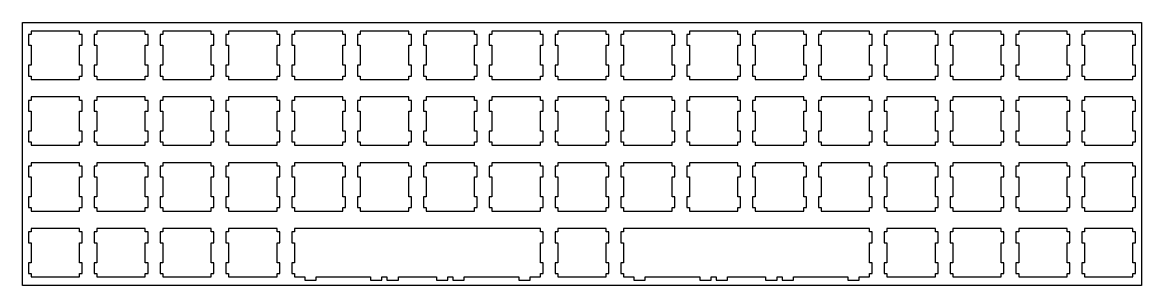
# Model space of a CAD drawing. Extents: x 0 to 324, y 0 to 76.
import ezdxf

# ---------------------------------------------------------------- set-up
doc = ezdxf.new("R2010")
doc.units = 0
doc.layers.get('0').update_dxf_attribs({"linetype": 'CONTINUOUS'})

msp = doc.modelspace()

# ---------------------------------------------------------------- linework, layer by layer
at = {"color": 0}
for p, q in [((0.09508, 76.4575), (323.945, 76.4575)), ((0.09508, 0.25769), (0.09508, 76.4575)), ((323.945, 76.4575), (323.945, 0.25769)), ((2.61965, 72.9326), (1.81901, 72.9326)), ((1.81901, 72.9326), (1.81901, 69.8334)), ((2.61965, 73.9331), (2.61965, 72.9326)), ((16.6192, 73.9331), (2.61965, 73.9331)), ((16.6192, 72.9326), (16.6192, 73.9331)), ((17.4198, 72.9326), (16.6192, 72.9326)), ((17.4198, 69.8334), (17.4198, 72.9326)), ((21.6697, 72.9326), (20.869, 72.9326)), ((20.869, 72.9326), (20.869, 69.8334)), ((21.6697, 73.9331), (21.6697, 72.9326)), ((35.669, 73.9331), (21.6697, 73.9331)), ((35.669, 72.9326), (35.669, 73.9331)), ((36.4698, 72.9326), (35.669, 72.9326)), ((36.4698, 69.8334), (36.4698, 72.9326)), ((40.7197, 72.9326), (39.9189, 72.9326)), ((39.9189, 72.9326), (39.9189, 69.8334)), ((40.7197, 73.9331), (40.7197, 72.9326)), ((54.719, 73.9331), (40.7197, 73.9331)), ((54.719, 72.9326), (54.719, 73.9331)), ((55.5198, 72.9326), (54.719, 72.9326)), ((55.5198, 69.8334), (55.5198, 72.9326)), ((59.7697, 72.9326), (58.9689, 72.9326)), ((58.9689, 72.9326), (58.9689, 69.8334)), ((59.7697, 73.9331), (59.7697, 72.9326)), ((73.769, 73.9331), (59.7697, 73.9331)), ((73.769, 72.9326), (73.769, 73.9331)), ((74.5698, 72.9326), (73.769, 72.9326)), ((74.5698, 69.8334), (74.5698, 72.9326)), ((78.8197, 72.9326), (78.0189, 72.9326)), ((78.0189, 72.9326), (78.0189, 69.8334)), ((78.8197, 73.9331), (78.8197, 72.9326)), ((92.819, 73.9331), (78.8197, 73.9331)), ((92.819, 72.9326), (92.819, 73.9331)), ((93.6184, 72.9326), (92.819, 72.9326)), ((93.6184, 69.8334), (93.6184, 72.9326)), ((97.8683, 72.9326), (97.0689, 72.9326)), ((97.0689, 72.9326), (97.0689, 69.8334)), ((97.8683, 73.9331), (97.8683, 72.9326)), ((111.869, 73.9331), (97.8683, 73.9331)), ((111.869, 72.9326), (111.869, 73.9331)), ((112.668, 72.9326), (111.869, 72.9326)), ((112.668, 69.8334), (112.668, 72.9326)), ((116.918, 72.9326), (116.119, 72.9326)), ((116.119, 72.9326), (116.119, 69.8334)), ((116.918, 73.9331), (116.918, 72.9326)), ((130.919, 73.9331), (116.918, 73.9331)), ((130.919, 72.9326), (130.919, 73.9331)), ((131.72, 72.9326), (130.919, 72.9326)), ((131.72, 69.8334), (131.72, 72.9326)), ((135.97, 72.9326), (135.169, 72.9326)), ((135.169, 72.9326), (135.169, 69.8334)), ((135.97, 73.9331), (135.97, 72.9326)), ((149.969, 73.9331), (135.97, 73.9331)), ((149.969, 72.9326), (149.969, 73.9331)), ((150.77, 72.9326), (149.969, 72.9326)), ((150.77, 69.8334), (150.77, 72.9326)), ((155.02, 72.9326), (154.219, 72.9326)), ((154.219, 72.9326), (154.219, 69.8334)), ((155.02, 73.9331), (155.02, 72.9326)), ((169.019, 73.9331), (155.02, 73.9331)), ((169.019, 72.9326), (169.019, 73.9331)), ((169.82, 72.9326), (169.019, 72.9326)), ((169.82, 69.8334), (169.82, 72.9326)), ((174.07, 72.9326), (173.269, 72.9326)), ((173.269, 72.9326), (173.269, 69.8334)), ((174.07, 73.9331), (174.07, 72.9326)), ((188.069, 73.9331), (174.07, 73.9331)), ((188.069, 72.9326), (188.069, 73.9331)), ((188.87, 72.9326), (188.069, 72.9326)), ((188.87, 69.8334), (188.87, 72.9326)), ((193.12, 72.9326), (192.319, 72.9326)), ((192.319, 72.9326), (192.319, 69.8334)), ((193.12, 73.9331), (193.12, 72.9326)), ((207.119, 73.9331), (193.12, 73.9331)), ((207.119, 72.9326), (207.119, 73.9331)), ((207.92, 72.9326), (207.119, 72.9326)), ((207.92, 69.8334), (207.92, 72.9326)), ((212.17, 72.9326), (211.369, 72.9326)), ((211.369, 72.9326), (211.369, 69.8334)), ((212.17, 73.9331), (212.17, 72.9326)), ((226.169, 73.9331), (212.17, 73.9331)), ((226.169, 72.9326), (226.169, 73.9331)), ((226.97, 72.9326), (226.169, 72.9326)), ((226.97, 69.8334), (226.97, 72.9326)), ((231.22, 72.9326), (230.419, 72.9326)), ((230.419, 72.9326), (230.419, 69.8334)), ((231.22, 73.9331), (231.22, 72.9326)), ((245.219, 73.9331), (231.22, 73.9331)), ((245.219, 72.9326), (245.219, 73.9331)), ((246.02, 72.9326), (245.219, 72.9326)), ((246.02, 69.8334), (246.02, 72.9326)), ((250.27, 72.9326), (249.469, 72.9326)), ((249.469, 72.9326), (249.469, 69.8334)), ((250.27, 73.9331), (250.27, 72.9326)), ((264.269, 73.9331), (250.27, 73.9331)), ((264.269, 72.9326), (264.269, 73.9331)), ((265.07, 72.9326), (264.269, 72.9326)), ((265.07, 69.8334), (265.07, 72.9326)), ((269.32, 72.9326), (268.519, 72.9326)), ((268.519, 72.9326), (268.519, 69.8334)), ((269.32, 73.9331), (269.32, 72.9326)), ((283.319, 73.9331), (269.32, 73.9331)), ((283.319, 72.9326), (283.319, 73.9331)), ((284.12, 72.9326), (283.319, 72.9326)), ((284.12, 69.8334), (284.12, 72.9326)), ((288.37, 72.9326), (287.569, 72.9326)), ((287.569, 72.9326), (287.569, 69.8334)), ((288.37, 73.9331), (288.37, 72.9326)), ((302.369, 73.9331), (288.37, 73.9331)), ((302.369, 72.9326), (302.369, 73.9331)), ((303.17, 72.9326), (302.369, 72.9326)), ((303.17, 69.8334), (303.17, 72.9326)), ((307.42, 72.9326), (306.619, 72.9326)), ((306.619, 72.9326), (306.619, 69.8334)), ((307.42, 73.9331), (307.42, 72.9326)), ((321.419, 73.9331), (307.42, 73.9331)), ((321.419, 72.9326), (321.419, 73.9331)), ((322.22, 72.9326), (321.419, 72.9326)), ((322.22, 69.8334), (322.22, 72.9326)), ((1.81901, 69.8334), (2.61965, 69.8334)), ((2.61965, 69.8334), (2.61965, 64.0334)), ((16.6192, 64.0334), (16.6192, 69.8334)), ((16.6192, 69.8334), (17.4198, 69.8334)), ((20.869, 69.8334), (21.6697, 69.8334)), ((21.6697, 69.8334), (21.6697, 64.0334)), ((35.669, 64.0334), (35.669, 69.8334)), ((35.669, 69.8334), (36.4698, 69.8334)), ((39.9189, 69.8334), (40.7197, 69.8334)), ((40.7197, 69.8334), (40.7197, 64.0334)), ((54.719, 64.0334), (54.719, 69.8334)), ((54.719, 69.8334), (55.5198, 69.8334)), ((58.9689, 69.8334), (59.7697, 69.8334)), ((59.7697, 69.8334), (59.7697, 64.0334)), ((73.769, 64.0334), (73.769, 69.8334)), ((73.769, 69.8334), (74.5698, 69.8334)), ((78.0189, 69.8334), (78.8197, 69.8334)), ((78.8197, 69.8334), (78.8197, 64.0334)), ((92.819, 64.0334), (92.819, 69.8334)), ((92.819, 69.8334), (93.6184, 69.8334)), ((97.0689, 69.8334), (97.8683, 69.8334)), ((97.8683, 69.8334), (97.8683, 64.0334)), ((111.869, 64.0334), (111.869, 69.8334)), ((111.869, 69.8334), (112.668, 69.8334)), ((116.119, 69.8334), (116.918, 69.8334)), ((116.918, 69.8334), (116.918, 64.0334)), ((130.919, 64.0334), (130.919, 69.8334)), ((130.919, 69.8334), (131.72, 69.8334)), ((135.169, 69.8334), (135.97, 69.8334)), ((135.97, 69.8334), (135.97, 64.0334)), ((149.969, 64.0334), (149.969, 69.8334)), ((149.969, 69.8334), (150.77, 69.8334)), ((154.219, 69.8334), (155.02, 69.8334)), ((155.02, 69.8334), (155.02, 64.0334)), ((169.019, 64.0334), (169.019, 69.8334)), ((169.019, 69.8334), (169.82, 69.8334)), ((173.269, 69.8334), (174.07, 69.8334)), ((174.07, 69.8334), (174.07, 64.0334)), ((188.069, 64.0334), (188.069, 69.8334)), ((188.069, 69.8334), (188.87, 69.8334)), ((192.319, 69.8334), (193.12, 69.8334)), ((193.12, 69.8334), (193.12, 64.0334)), ((207.119, 64.0334), (207.119, 69.8334)), ((207.119, 69.8334), (207.92, 69.8334)), ((211.369, 69.8334), (212.17, 69.8334)), ((212.17, 69.8334), (212.17, 64.0334)), ((226.169, 64.0334), (226.169, 69.8334)), ((226.169, 69.8334), (226.97, 69.8334)), ((230.419, 69.8334), (231.22, 69.8334)), ((231.22, 69.8334), (231.22, 64.0334)), ((245.219, 64.0334), (245.219, 69.8334)), ((245.219, 69.8334), (246.02, 69.8334)), ((249.469, 69.8334), (250.27, 69.8334)), ((250.27, 69.8334), (250.27, 64.0334)), ((264.269, 64.0334), (264.269, 69.8334)), ((264.269, 69.8334), (265.07, 69.8334)), ((268.519, 69.8334), (269.32, 69.8334)), ((269.32, 69.8334), (269.32, 64.0334)), ((283.319, 64.0334), (283.319, 69.8334)), ((283.319, 69.8334), (284.12, 69.8334)), ((287.569, 69.8334), (288.37, 69.8334)), ((288.37, 69.8334), (288.37, 64.0334)), ((302.369, 64.0334), (302.369, 69.8334)), ((302.369, 69.8334), (303.17, 69.8334)), ((306.619, 69.8334), (307.42, 69.8334)), ((307.42, 69.8334), (307.42, 64.0334)), ((321.419, 64.0334), (321.419, 69.8334)), ((321.419, 69.8334), (322.22, 69.8334)), ((2.61965, 64.0334), (1.81901, 64.0334)), ((1.81901, 64.0334), (1.81901, 60.9328)), ((17.4198, 64.0334), (16.6192, 64.0334)), ((17.4198, 60.9328), (17.4198, 64.0334)), ((21.6697, 64.0334), (20.869, 64.0334)), ((20.869, 64.0334), (20.869, 60.9328)), ((36.4698, 64.0334), (35.669, 64.0334)), ((36.4698, 60.9328), (36.4698, 64.0334)), ((40.7197, 64.0334), (39.9189, 64.0334)), ((39.9189, 64.0334), (39.9189, 60.9328)), ((55.5198, 64.0334), (54.719, 64.0334)), ((55.5198, 60.9328), (55.5198, 64.0334)), ((59.7697, 64.0334), (58.9689, 64.0334)), ((58.9689, 64.0334), (58.9689, 60.9328)), ((74.5698, 64.0334), (73.769, 64.0334)), ((74.5698, 60.9328), (74.5698, 64.0334)), ((78.8197, 64.0334), (78.0189, 64.0334)), ((78.0189, 64.0334), (78.0189, 60.9328)), ((93.6184, 64.0334), (92.819, 64.0334)), ((93.6184, 60.9328), (93.6184, 64.0334)), ((97.8683, 64.0334), (97.0689, 64.0334)), ((97.0689, 64.0334), (97.0689, 60.9328)), ((112.668, 64.0334), (111.869, 64.0334)), ((112.668, 60.9328), (112.668, 64.0334)), ((116.918, 64.0334), (116.119, 64.0334)), ((116.119, 64.0334), (116.119, 60.9328)), ((131.72, 64.0334), (130.919, 64.0334)), ((131.72, 60.9328), (131.72, 64.0334)), ((135.97, 64.0334), (135.169, 64.0334)), ((135.169, 64.0334), (135.169, 60.9328)), ((150.77, 64.0334), (149.969, 64.0334)), ((150.77, 60.9328), (150.77, 64.0334)), ((155.02, 64.0334), (154.219, 64.0334)), ((154.219, 64.0334), (154.219, 60.9328)), ((169.82, 64.0334), (169.019, 64.0334)), ((169.82, 60.9328), (169.82, 64.0334)), ((174.07, 64.0334), (173.269, 64.0334)), ((173.269, 64.0334), (173.269, 60.9328)), ((188.87, 64.0334), (188.069, 64.0334)), ((188.87, 60.9328), (188.87, 64.0334)), ((193.12, 64.0334), (192.319, 64.0334)), ((192.319, 64.0334), (192.319, 60.9328)), ((207.92, 64.0334), (207.119, 64.0334)), ((207.92, 60.9328), (207.92, 64.0334)), ((212.17, 64.0334), (211.369, 64.0334)), ((211.369, 64.0334), (211.369, 60.9328)), ((226.97, 64.0334), (226.169, 64.0334)), ((226.97, 60.9328), (226.97, 64.0334)), ((231.22, 64.0334), (230.419, 64.0334)), ((230.419, 64.0334), (230.419, 60.9328)), ((246.02, 64.0334), (245.219, 64.0334)), ((246.02, 60.9328), (246.02, 64.0334)), ((250.27, 64.0334), (249.469, 64.0334)), ((249.469, 64.0334), (249.469, 60.9328)), ((265.07, 64.0334), (264.269, 64.0334)), ((265.07, 60.9328), (265.07, 64.0334)), ((269.32, 64.0334), (268.519, 64.0334)), ((268.519, 64.0334), (268.519, 60.9328)), ((284.12, 64.0334), (283.319, 64.0334)), ((284.12, 60.9328), (284.12, 64.0334)), ((288.37, 64.0334), (287.569, 64.0334)), ((287.569, 64.0334), (287.569, 60.9328)), ((303.17, 64.0334), (302.369, 64.0334)), ((303.17, 60.9328), (303.17, 64.0334)), ((307.42, 64.0334), (306.619, 64.0334)), ((306.619, 64.0334), (306.619, 60.9328)), ((322.22, 64.0334), (321.419, 64.0334)), ((322.22, 60.9328), (322.22, 64.0334)), ((1.81901, 60.9328), (2.61965, 60.9328)), ((2.61965, 60.9328), (2.61965, 59.9338)), ((2.61965, 59.9338), (16.6192, 59.9338)), ((16.6192, 59.9338), (16.6192, 60.9328)), ((16.6192, 60.9328), (17.4198, 60.9328)), ((20.869, 60.9328), (21.6697, 60.9328)), ((21.6697, 60.9328), (21.6697, 59.9338)), ((21.6697, 59.9338), (35.669, 59.9338)), ((35.669, 59.9338), (35.669, 60.9328)), ((35.669, 60.9328), (36.4698, 60.9328)), ((39.9189, 60.9328), (40.7197, 60.9328)), ((40.7197, 60.9328), (40.7197, 59.9338)), ((40.7197, 59.9338), (54.719, 59.9338)), ((54.719, 59.9338), (54.719, 60.9328)), ((54.719, 60.9328), (55.5198, 60.9328)), ((58.9689, 60.9328), (59.7697, 60.9328)), ((59.7697, 60.9328), (59.7697, 59.9338)), ((59.7697, 59.9338), (73.769, 59.9338)), ((73.769, 59.9338), (73.769, 60.9328)), ((73.769, 60.9328), (74.5698, 60.9328)), ((78.0189, 60.9328), (78.8197, 60.9328)), ((78.8197, 60.9328), (78.8197, 59.9338)), ((78.8197, 59.9338), (92.819, 59.9338)), ((92.819, 59.9338), (92.819, 60.9328)), ((92.819, 60.9328), (93.6184, 60.9328)), ((97.0689, 60.9328), (97.8683, 60.9328)), ((97.8683, 60.9328), (97.8683, 59.9338)), ((97.8683, 59.9338), (111.869, 59.9338)), ((111.869, 59.9338), (111.869, 60.9328)), ((111.869, 60.9328), (112.668, 60.9328)), ((116.119, 60.9328), (116.918, 60.9328)), ((116.918, 60.9328), (116.918, 59.9338)), ((116.918, 59.9338), (130.919, 59.9338)), ((130.919, 59.9338), (130.919, 60.9328)), ((130.919, 60.9328), (131.72, 60.9328)), ((135.169, 60.9328), (135.97, 60.9328)), ((135.97, 60.9328), (135.97, 59.9338)), ((135.97, 59.9338), (149.969, 59.9338)), ((149.969, 59.9338), (149.969, 60.9328)), ((149.969, 60.9328), (150.77, 60.9328)), ((154.219, 60.9328), (155.02, 60.9328)), ((155.02, 60.9328), (155.02, 59.9338)), ((155.02, 59.9338), (169.019, 59.9338)), ((169.019, 59.9338), (169.019, 60.9328)), ((169.019, 60.9328), (169.82, 60.9328)), ((173.269, 60.9328), (174.07, 60.9328)), ((174.07, 60.9328), (174.07, 59.9338)), ((174.07, 59.9338), (188.069, 59.9338)), ((188.069, 59.9338), (188.069, 60.9328)), ((188.069, 60.9328), (188.87, 60.9328)), ((192.319, 60.9328), (193.12, 60.9328)), ((193.12, 60.9328), (193.12, 59.9338)), ((193.12, 59.9338), (207.119, 59.9338)), ((207.119, 59.9338), (207.119, 60.9328)), ((207.119, 60.9328), (207.92, 60.9328)), ((211.369, 60.9328), (212.17, 60.9328)), ((212.17, 60.9328), (212.17, 59.9338)), ((212.17, 59.9338), (226.169, 59.9338)), ((226.169, 59.9338), (226.169, 60.9328)), ((226.169, 60.9328), (226.97, 60.9328)), ((230.419, 60.9328), (231.22, 60.9328)), ((231.22, 60.9328), (231.22, 59.9338)), ((231.22, 59.9338), (245.219, 59.9338)), ((245.219, 59.9338), (245.219, 60.9328)), ((245.219, 60.9328), (246.02, 60.9328)), ((249.469, 60.9328), (250.27, 60.9328)), ((250.27, 60.9328), (250.27, 59.9338)), ((250.27, 59.9338), (264.269, 59.9338)), ((264.269, 59.9338), (264.269, 60.9328)), ((264.269, 60.9328), (265.07, 60.9328)), ((268.519, 60.9328), (269.32, 60.9328)), ((269.32, 60.9328), (269.32, 59.9338)), ((269.32, 59.9338), (283.319, 59.9338)), ((283.319, 59.9338), (283.319, 60.9328)), ((283.319, 60.9328), (284.12, 60.9328)), ((287.569, 60.9328), (288.37, 60.9328)), ((288.37, 60.9328), (288.37, 59.9338)), ((288.37, 59.9338), (302.369, 59.9338)), ((302.369, 59.9338), (302.369, 60.9328)), ((302.369, 60.9328), (303.17, 60.9328)), ((306.619, 60.9328), (307.42, 60.9328)), ((307.42, 60.9328), (307.42, 59.9338)), ((307.42, 59.9338), (321.419, 59.9338)), ((321.419, 59.9338), (321.419, 60.9328)), ((321.419, 60.9328), (322.22, 60.9328)), ((2.61965, 53.8826), (1.81901, 53.8826)), ((1.81901, 53.8826), (1.81901, 50.7834)), ((2.61965, 54.8831), (2.61965, 53.8826)), ((16.6192, 54.8831), (2.61965, 54.8831)), ((16.6192, 53.8826), (16.6192, 54.8831)), ((17.4198, 53.8826), (16.6192, 53.8826)), ((17.4198, 50.7834), (17.4198, 53.8826)), ((21.6697, 53.8826), (20.869, 53.8826)), ((20.869, 53.8826), (20.869, 50.7834)), ((21.6697, 54.8831), (21.6697, 53.8826)), ((35.669, 54.8831), (21.6697, 54.8831)), ((35.669, 53.8826), (35.669, 54.8831)), ((36.4698, 53.8826), (35.669, 53.8826)), ((36.4698, 50.7834), (36.4698, 53.8826)), ((40.7197, 53.8826), (39.9189, 53.8826)), ((39.9189, 53.8826), (39.9189, 50.7834)), ((40.7197, 54.8831), (40.7197, 53.8826)), ((54.719, 54.8831), (40.7197, 54.8831)), ((54.719, 53.8826), (54.719, 54.8831)), ((55.5198, 53.8826), (54.719, 53.8826)), ((55.5198, 50.7834), (55.5198, 53.8826)), ((59.7697, 53.8826), (58.9689, 53.8826)), ((58.9689, 53.8826), (58.9689, 50.7834)), ((59.7697, 54.8831), (59.7697, 53.8826)), ((73.769, 54.8831), (59.7697, 54.8831)), ((73.769, 53.8826), (73.769, 54.8831)), ((74.5698, 53.8826), (73.769, 53.8826)), ((74.5698, 50.7834), (74.5698, 53.8826)), ((78.8197, 53.8826), (78.0189, 53.8826)), ((78.0189, 53.8826), (78.0189, 50.7834)), ((78.8197, 54.8831), (78.8197, 53.8826)), ((92.819, 54.8831), (78.8197, 54.8831)), ((92.819, 53.8826), (92.819, 54.8831)), ((93.6184, 53.8826), (92.819, 53.8826)), ((93.6184, 50.7834), (93.6184, 53.8826)), ((97.8683, 53.8826), (97.0689, 53.8826)), ((97.0689, 53.8826), (97.0689, 50.7834)), ((97.8683, 54.8831), (97.8683, 53.8826)), ((111.869, 54.8831), (97.8683, 54.8831)), ((111.869, 53.8826), (111.869, 54.8831)), ((112.668, 53.8826), (111.869, 53.8826)), ((112.668, 50.7834), (112.668, 53.8826)), ((116.918, 53.8826), (116.119, 53.8826)), ((116.119, 53.8826), (116.119, 50.7834)), ((116.918, 54.8831), (116.918, 53.8826)), ((130.919, 54.8831), (116.918, 54.8831)), ((130.919, 53.8826), (130.919, 54.8831)), ((131.72, 53.8826), (130.919, 53.8826)), ((131.72, 50.7834), (131.72, 53.8826)), ((135.97, 53.8826), (135.169, 53.8826)), ((135.169, 53.8826), (135.169, 50.7834)), ((135.97, 54.8831), (135.97, 53.8826)), ((149.969, 54.8831), (135.97, 54.8831)), ((149.969, 53.8826), (149.969, 54.8831)), ((150.77, 53.8826), (149.969, 53.8826)), ((150.77, 50.7834), (150.77, 53.8826)), ((155.02, 53.8826), (154.219, 53.8826)), ((154.219, 53.8826), (154.219, 50.7834)), ((155.02, 54.8831), (155.02, 53.8826)), ((169.019, 54.8831), (155.02, 54.8831)), ((169.019, 53.8826), (169.019, 54.8831)), ((169.82, 53.8826), (169.019, 53.8826)), ((169.82, 50.7834), (169.82, 53.8826)), ((174.07, 53.8826), (173.269, 53.8826)), ((173.269, 53.8826), (173.269, 50.7834)), ((174.07, 54.8831), (174.07, 53.8826)), ((188.069, 54.8831), (174.07, 54.8831)), ((188.069, 53.8826), (188.069, 54.8831)), ((188.87, 53.8826), (188.069, 53.8826)), ((188.87, 50.7834), (188.87, 53.8826)), ((193.12, 53.8826), (192.319, 53.8826)), ((192.319, 53.8826), (192.319, 50.7834)), ((193.12, 54.8831), (193.12, 53.8826)), ((207.119, 54.8831), (193.12, 54.8831)), ((207.119, 53.8826), (207.119, 54.8831)), ((207.92, 53.8826), (207.119, 53.8826)), ((207.92, 50.7834), (207.92, 53.8826)), ((212.17, 53.8826), (211.369, 53.8826)), ((211.369, 53.8826), (211.369, 50.7834)), ((212.17, 54.8831), (212.17, 53.8826)), ((226.169, 54.8831), (212.17, 54.8831)), ((226.169, 53.8826), (226.169, 54.8831)), ((226.97, 53.8826), (226.169, 53.8826)), ((226.97, 50.7834), (226.97, 53.8826)), ((231.22, 53.8826), (230.419, 53.8826)), ((230.419, 53.8826), (230.419, 50.7834)), ((231.22, 54.8831), (231.22, 53.8826)), ((245.219, 54.8831), (231.22, 54.8831)), ((245.219, 53.8826), (245.219, 54.8831)), ((246.02, 53.8826), (245.219, 53.8826)), ((246.02, 50.7834), (246.02, 53.8826)), ((250.27, 53.8826), (249.469, 53.8826)), ((249.469, 53.8826), (249.469, 50.7834)), ((250.27, 54.8831), (250.27, 53.8826)), ((264.269, 54.8831), (250.27, 54.8831)), ((264.269, 53.8826), (264.269, 54.8831)), ((265.07, 53.8826), (264.269, 53.8826)), ((265.07, 50.7834), (265.07, 53.8826)), ((269.32, 53.8826), (268.519, 53.8826)), ((268.519, 53.8826), (268.519, 50.7834)), ((269.32, 54.8831), (269.32, 53.8826)), ((283.319, 54.8831), (269.32, 54.8831)), ((283.319, 53.8826), (283.319, 54.8831)), ((284.12, 53.8826), (283.319, 53.8826)), ((284.12, 50.7834), (284.12, 53.8826)), ((288.37, 53.8826), (287.569, 53.8826)), ((287.569, 53.8826), (287.569, 50.7834)), ((288.37, 54.8831), (288.37, 53.8826)), ((302.369, 54.8831), (288.37, 54.8831)), ((302.369, 53.8826), (302.369, 54.8831)), ((303.17, 53.8826), (302.369, 53.8826)), ((303.17, 50.7834), (303.17, 53.8826)), ((307.42, 53.8826), (306.619, 53.8826)), ((306.619, 53.8826), (306.619, 50.7834)), ((307.42, 54.8831), (307.42, 53.8826)), ((321.419, 54.8831), (307.42, 54.8831)), ((321.419, 53.8826), (321.419, 54.8831)), ((322.22, 53.8826), (321.419, 53.8826)), ((322.22, 50.7834), (322.22, 53.8826)), ((1.81901, 50.7834), (2.61965, 50.7834)), ((2.61965, 50.7834), (2.61965, 44.9834)), ((16.6192, 44.9834), (16.6192, 50.7834)), ((16.6192, 50.7834), (17.4198, 50.7834)), ((20.869, 50.7834), (21.6697, 50.7834)), ((21.6697, 50.7834), (21.6697, 44.9834)), ((35.669, 44.9834), (35.669, 50.7834)), ((35.669, 50.7834), (36.4698, 50.7834)), ((39.9189, 50.7834), (40.7197, 50.7834)), ((40.7197, 50.7834), (40.7197, 44.9834)), ((54.719, 44.9834), (54.719, 50.7834)), ((54.719, 50.7834), (55.5198, 50.7834)), ((58.9689, 50.7834), (59.7697, 50.7834)), ((59.7697, 50.7834), (59.7697, 44.9834)), ((73.769, 44.9834), (73.769, 50.7834)), ((73.769, 50.7834), (74.5698, 50.7834)), ((78.0189, 50.7834), (78.8197, 50.7834)), ((78.8197, 50.7834), (78.8197, 44.9834)), ((92.819, 44.9834), (92.819, 50.7834)), ((92.819, 50.7834), (93.6184, 50.7834)), ((97.0689, 50.7834), (97.8683, 50.7834)), ((97.8683, 50.7834), (97.8683, 44.9834)), ((111.869, 44.9834), (111.869, 50.7834)), ((111.869, 50.7834), (112.668, 50.7834)), ((116.119, 50.7834), (116.918, 50.7834)), ((116.918, 50.7834), (116.918, 44.9834)), ((130.919, 44.9834), (130.919, 50.7834)), ((130.919, 50.7834), (131.72, 50.7834)), ((135.169, 50.7834), (135.97, 50.7834)), ((135.97, 50.7834), (135.97, 44.9834)), ((149.969, 44.9834), (149.969, 50.7834)), ((149.969, 50.7834), (150.77, 50.7834)), ((154.219, 50.7834), (155.02, 50.7834)), ((155.02, 50.7834), (155.02, 44.9834)), ((169.019, 44.9834), (169.019, 50.7834)), ((169.019, 50.7834), (169.82, 50.7834)), ((173.269, 50.7834), (174.07, 50.7834)), ((174.07, 50.7834), (174.07, 44.9834)), ((188.069, 44.9834), (188.069, 50.7834)), ((188.069, 50.7834), (188.87, 50.7834)), ((192.319, 50.7834), (193.12, 50.7834)), ((193.12, 50.7834), (193.12, 44.9834)), ((207.119, 44.9834), (207.119, 50.7834)), ((207.119, 50.7834), (207.92, 50.7834)), ((211.369, 50.7834), (212.17, 50.7834)), ((212.17, 50.7834), (212.17, 44.9834)), ((226.169, 44.9834), (226.169, 50.7834)), ((226.169, 50.7834), (226.97, 50.7834)), ((230.419, 50.7834), (231.22, 50.7834)), ((231.22, 50.7834), (231.22, 44.9834)), ((245.219, 44.9834), (245.219, 50.7834)), ((245.219, 50.7834), (246.02, 50.7834)), ((249.469, 50.7834), (250.27, 50.7834)), ((250.27, 50.7834), (250.27, 44.9834)), ((264.269, 44.9834), (264.269, 50.7834)), ((264.269, 50.7834), (265.07, 50.7834)), ((268.519, 50.7834), (269.32, 50.7834)), ((269.32, 50.7834), (269.32, 44.9834)), ((283.319, 44.9834), (283.319, 50.7834)), ((283.319, 50.7834), (284.12, 50.7834)), ((287.569, 50.7834), (288.37, 50.7834)), ((288.37, 50.7834), (288.37, 44.9834)), ((302.369, 44.9834), (302.369, 50.7834)), ((302.369, 50.7834), (303.17, 50.7834)), ((306.619, 50.7834), (307.42, 50.7834)), ((307.42, 50.7834), (307.42, 44.9834)), ((321.419, 44.9834), (321.419, 50.7834)), ((321.419, 50.7834), (322.22, 50.7834)), ((2.61965, 44.9834), (1.81901, 44.9834)), ((1.81901, 44.9834), (1.81901, 41.8828)), ((17.4198, 44.9834), (16.6192, 44.9834)), ((17.4198, 41.8828), (17.4198, 44.9834)), ((21.6697, 44.9834), (20.869, 44.9834)), ((20.869, 44.9834), (20.869, 41.8828)), ((36.4698, 44.9834), (35.669, 44.9834)), ((36.4698, 41.8828), (36.4698, 44.9834)), ((40.7197, 44.9834), (39.9189, 44.9834)), ((39.9189, 44.9834), (39.9189, 41.8828)), ((55.5198, 44.9834), (54.719, 44.9834)), ((55.5198, 41.8828), (55.5198, 44.9834)), ((59.7697, 44.9834), (58.9689, 44.9834)), ((58.9689, 44.9834), (58.9689, 41.8828)), ((74.5698, 44.9834), (73.769, 44.9834)), ((74.5698, 41.8828), (74.5698, 44.9834)), ((78.8197, 44.9834), (78.0189, 44.9834)), ((78.0189, 44.9834), (78.0189, 41.8828)), ((93.6184, 44.9834), (92.819, 44.9834)), ((93.6184, 41.8828), (93.6184, 44.9834)), ((97.8683, 44.9834), (97.0689, 44.9834)), ((97.0689, 44.9834), (97.0689, 41.8828)), ((112.668, 44.9834), (111.869, 44.9834)), ((112.668, 41.8828), (112.668, 44.9834)), ((116.918, 44.9834), (116.119, 44.9834)), ((116.119, 44.9834), (116.119, 41.8828)), ((131.72, 44.9834), (130.919, 44.9834)), ((131.72, 41.8828), (131.72, 44.9834)), ((135.97, 44.9834), (135.169, 44.9834)), ((135.169, 44.9834), (135.169, 41.8828)), ((150.77, 44.9834), (149.969, 44.9834)), ((150.77, 41.8828), (150.77, 44.9834)), ((155.02, 44.9834), (154.219, 44.9834)), ((154.219, 44.9834), (154.219, 41.8828)), ((169.82, 44.9834), (169.019, 44.9834)), ((169.82, 41.8828), (169.82, 44.9834)), ((174.07, 44.9834), (173.269, 44.9834)), ((173.269, 44.9834), (173.269, 41.8828)), ((188.87, 44.9834), (188.069, 44.9834)), ((188.87, 41.8828), (188.87, 44.9834)), ((193.12, 44.9834), (192.319, 44.9834)), ((192.319, 44.9834), (192.319, 41.8828)), ((207.92, 44.9834), (207.119, 44.9834)), ((207.92, 41.8828), (207.92, 44.9834)), ((212.17, 44.9834), (211.369, 44.9834)), ((211.369, 44.9834), (211.369, 41.8828)), ((226.97, 44.9834), (226.169, 44.9834)), ((226.97, 41.8828), (226.97, 44.9834)), ((231.22, 44.9834), (230.419, 44.9834)), ((230.419, 44.9834), (230.419, 41.8828)), ((246.02, 44.9834), (245.219, 44.9834)), ((246.02, 41.8828), (246.02, 44.9834)), ((250.27, 44.9834), (249.469, 44.9834)), ((249.469, 44.9834), (249.469, 41.8828)), ((265.07, 44.9834), (264.269, 44.9834)), ((265.07, 41.8828), (265.07, 44.9834)), ((269.32, 44.9834), (268.519, 44.9834)), ((268.519, 44.9834), (268.519, 41.8828)), ((284.12, 44.9834), (283.319, 44.9834)), ((284.12, 41.8828), (284.12, 44.9834)), ((288.37, 44.9834), (287.569, 44.9834)), ((287.569, 44.9834), (287.569, 41.8828)), ((303.17, 44.9834), (302.369, 44.9834)), ((303.17, 41.8828), (303.17, 44.9834)), ((307.42, 44.9834), (306.619, 44.9834)), ((306.619, 44.9834), (306.619, 41.8828)), ((322.22, 44.9834), (321.419, 44.9834)), ((322.22, 41.8828), (322.22, 44.9834)), ((1.81901, 41.8828), (2.61965, 41.8828)), ((2.61965, 41.8828), (2.61965, 40.8838)), ((2.61965, 40.8838), (16.6192, 40.8838)), ((16.6192, 40.8838), (16.6192, 41.8828)), ((16.6192, 41.8828), (17.4198, 41.8828)), ((20.869, 41.8828), (21.6697, 41.8828)), ((21.6697, 41.8828), (21.6697, 40.8838)), ((21.6697, 40.8838), (35.669, 40.8838)), ((35.669, 40.8838), (35.669, 41.8828)), ((35.669, 41.8828), (36.4698, 41.8828)), ((39.9189, 41.8828), (40.7197, 41.8828)), ((40.7197, 41.8828), (40.7197, 40.8838)), ((40.7197, 40.8838), (54.719, 40.8838)), ((54.719, 40.8838), (54.719, 41.8828)), ((54.719, 41.8828), (55.5198, 41.8828)), ((58.9689, 41.8828), (59.7697, 41.8828)), ((59.7697, 41.8828), (59.7697, 40.8838)), ((59.7697, 40.8838), (73.769, 40.8838)), ((73.769, 40.8838), (73.769, 41.8828)), ((73.769, 41.8828), (74.5698, 41.8828)), ((78.0189, 41.8828), (78.8197, 41.8828)), ((78.8197, 41.8828), (78.8197, 40.8838)), ((78.8197, 40.8838), (92.819, 40.8838)), ((92.819, 40.8838), (92.819, 41.8828)), ((92.819, 41.8828), (93.6184, 41.8828)), ((97.0689, 41.8828), (97.8683, 41.8828)), ((97.8683, 41.8828), (97.8683, 40.8838)), ((97.8683, 40.8838), (111.869, 40.8838)), ((111.869, 40.8838), (111.869, 41.8828)), ((111.869, 41.8828), (112.668, 41.8828)), ((116.119, 41.8828), (116.918, 41.8828)), ((116.918, 41.8828), (116.918, 40.8838)), ((116.918, 40.8838), (130.919, 40.8838)), ((130.919, 40.8838), (130.919, 41.8828)), ((130.919, 41.8828), (131.72, 41.8828)), ((135.169, 41.8828), (135.97, 41.8828)), ((135.97, 41.8828), (135.97, 40.8838)), ((135.97, 40.8838), (149.969, 40.8838)), ((149.969, 40.8838), (149.969, 41.8828)), ((149.969, 41.8828), (150.77, 41.8828)), ((154.219, 41.8828), (155.02, 41.8828)), ((155.02, 41.8828), (155.02, 40.8838)), ((155.02, 40.8838), (169.019, 40.8838)), ((169.019, 40.8838), (169.019, 41.8828)), ((169.019, 41.8828), (169.82, 41.8828)), ((173.269, 41.8828), (174.07, 41.8828)), ((174.07, 41.8828), (174.07, 40.8838)), ((174.07, 40.8838), (188.069, 40.8838)), ((188.069, 40.8838), (188.069, 41.8828)), ((188.069, 41.8828), (188.87, 41.8828)), ((192.319, 41.8828), (193.12, 41.8828)), ((193.12, 41.8828), (193.12, 40.8838)), ((193.12, 40.8838), (207.119, 40.8838)), ((207.119, 40.8838), (207.119, 41.8828)), ((207.119, 41.8828), (207.92, 41.8828)), ((211.369, 41.8828), (212.17, 41.8828)), ((212.17, 41.8828), (212.17, 40.8838)), ((212.17, 40.8838), (226.169, 40.8838)), ((226.169, 40.8838), (226.169, 41.8828)), ((226.169, 41.8828), (226.97, 41.8828)), ((230.419, 41.8828), (231.22, 41.8828)), ((231.22, 41.8828), (231.22, 40.8838)), ((231.22, 40.8838), (245.219, 40.8838)), ((245.219, 40.8838), (245.219, 41.8828)), ((245.219, 41.8828), (246.02, 41.8828)), ((249.469, 41.8828), (250.27, 41.8828)), ((250.27, 41.8828), (250.27, 40.8838)), ((250.27, 40.8838), (264.269, 40.8838)), ((264.269, 40.8838), (264.269, 41.8828)), ((264.269, 41.8828), (265.07, 41.8828)), ((268.519, 41.8828), (269.32, 41.8828)), ((269.32, 41.8828), (269.32, 40.8838)), ((269.32, 40.8838), (283.319, 40.8838)), ((283.319, 40.8838), (283.319, 41.8828)), ((283.319, 41.8828), (284.12, 41.8828)), ((287.569, 41.8828), (288.37, 41.8828)), ((288.37, 41.8828), (288.37, 40.8838)), ((288.37, 40.8838), (302.369, 40.8838)), ((302.369, 40.8838), (302.369, 41.8828)), ((302.369, 41.8828), (303.17, 41.8828)), ((306.619, 41.8828), (307.42, 41.8828)), ((307.42, 41.8828), (307.42, 40.8838)), ((307.42, 40.8838), (321.419, 40.8838)), ((321.419, 40.8838), (321.419, 41.8828)), ((321.419, 41.8828), (322.22, 41.8828)), ((2.61965, 35.833), (2.61965, 34.8327)), ((16.6192, 35.833), (2.61965, 35.833)), ((16.6192, 34.8327), (16.6192, 35.833)), ((21.6697, 35.833), (21.6697, 34.8327)), ((35.669, 35.833), (21.6697, 35.833)), ((35.669, 34.8327), (35.669, 35.833)), ((40.7197, 35.833), (40.7197, 34.8327)), ((54.719, 35.833), (40.7197, 35.833)), ((54.719, 34.8327), (54.719, 35.833)), ((59.7697, 35.833), (59.7697, 34.8327)), ((73.769, 35.833), (59.7697, 35.833)), ((73.769, 34.8327), (73.769, 35.833)), ((78.8197, 35.833), (78.8197, 34.8327)), ((92.819, 35.833), (78.8197, 35.833)), ((92.819, 34.8327), (92.819, 35.833)), ((97.8683, 35.833), (97.8683, 34.8327)), ((111.869, 35.833), (97.8683, 35.833)), ((111.869, 34.8327), (111.869, 35.833)), ((116.918, 35.833), (116.918, 34.8327)), ((130.919, 35.833), (116.918, 35.833)), ((130.919, 34.8327), (130.919, 35.833)), ((135.97, 35.833), (135.97, 34.8327)), ((149.969, 35.833), (135.97, 35.833)), ((149.969, 34.8327), (149.969, 35.833)), ((155.02, 35.833), (155.02, 34.8327)), ((169.019, 35.833), (155.02, 35.833)), ((169.019, 34.8327), (169.019, 35.833)), ((174.07, 35.833), (174.07, 34.8327)), ((188.069, 35.833), (174.07, 35.833)), ((188.069, 34.8327), (188.069, 35.833)), ((193.12, 35.833), (193.12, 34.8327)), ((207.119, 35.833), (193.12, 35.833)), ((207.119, 34.8327), (207.119, 35.833)), ((212.17, 35.833), (212.17, 34.8327)), ((226.169, 35.833), (212.17, 35.833)), ((226.169, 34.8327), (226.169, 35.833)), ((231.22, 35.833), (231.22, 34.8327)), ((245.219, 35.833), (231.22, 35.833)), ((245.219, 34.8327), (245.219, 35.833)), ((250.27, 35.833), (250.27, 34.8327)), ((264.269, 35.833), (250.27, 35.833)), ((264.269, 34.8327), (264.269, 35.833)), ((269.32, 35.833), (269.32, 34.8327)), ((283.319, 35.833), (269.32, 35.833)), ((283.319, 34.8327), (283.319, 35.833)), ((288.37, 35.833), (288.37, 34.8327)), ((302.369, 35.833), (288.37, 35.833)), ((302.369, 34.8327), (302.369, 35.833)), ((307.42, 35.833), (307.42, 34.8327)), ((321.419, 35.833), (307.42, 35.833)), ((321.419, 34.8327), (321.419, 35.833)), ((2.61965, 34.8327), (1.81901, 34.8327)), ((1.81901, 34.8327), (1.81901, 31.7335)), ((17.4198, 34.8327), (16.6192, 34.8327)), ((17.4198, 31.7335), (17.4198, 34.8327)), ((21.6697, 34.8327), (20.869, 34.8327)), ((20.869, 34.8327), (20.869, 31.7335)), ((36.4698, 34.8327), (35.669, 34.8327)), ((36.4698, 31.7335), (36.4698, 34.8327)), ((40.7197, 34.8327), (39.9189, 34.8327)), ((39.9189, 34.8327), (39.9189, 31.7335)), ((55.5198, 34.8327), (54.719, 34.8327)), ((55.5198, 31.7335), (55.5198, 34.8327)), ((59.7697, 34.8327), (58.9689, 34.8327)), ((58.9689, 34.8327), (58.9689, 31.7335)), ((74.5698, 34.8327), (73.769, 34.8327)), ((74.5698, 31.7335), (74.5698, 34.8327)), ((78.8197, 34.8327), (78.0189, 34.8327)), ((78.0189, 34.8327), (78.0189, 31.7335)), ((93.6184, 34.8327), (92.819, 34.8327)), ((93.6184, 31.7335), (93.6184, 34.8327)), ((97.8683, 34.8327), (97.0689, 34.8327)), ((97.0689, 34.8327), (97.0689, 31.7335)), ((112.668, 34.8327), (111.869, 34.8327)), ((112.668, 31.7335), (112.668, 34.8327)), ((116.918, 34.8327), (116.119, 34.8327)), ((116.119, 34.8327), (116.119, 31.7335)), ((131.72, 34.8327), (130.919, 34.8327)), ((131.72, 31.7335), (131.72, 34.8327)), ((135.97, 34.8327), (135.169, 34.8327)), ((135.169, 34.8327), (135.169, 31.7335)), ((150.77, 34.8327), (149.969, 34.8327)), ((150.77, 31.7335), (150.77, 34.8327)), ((155.02, 34.8327), (154.219, 34.8327)), ((154.219, 34.8327), (154.219, 31.7335)), ((169.82, 34.8327), (169.019, 34.8327)), ((169.82, 31.7335), (169.82, 34.8327)), ((174.07, 34.8327), (173.269, 34.8327)), ((173.269, 34.8327), (173.269, 31.7335)), ((188.87, 34.8327), (188.069, 34.8327)), ((188.87, 31.7335), (188.87, 34.8327)), ((193.12, 34.8327), (192.319, 34.8327)), ((192.319, 34.8327), (192.319, 31.7335)), ((207.92, 34.8327), (207.119, 34.8327)), ((207.92, 31.7335), (207.92, 34.8327)), ((212.17, 34.8327), (211.369, 34.8327)), ((211.369, 34.8327), (211.369, 31.7335)), ((226.97, 34.8327), (226.169, 34.8327)), ((226.97, 31.7335), (226.97, 34.8327)), ((231.22, 34.8327), (230.419, 34.8327)), ((230.419, 34.8327), (230.419, 31.7335)), ((246.02, 34.8327), (245.219, 34.8327)), ((246.02, 31.7335), (246.02, 34.8327)), ((250.27, 34.8327), (249.469, 34.8327)), ((249.469, 34.8327), (249.469, 31.7335)), ((265.07, 34.8327), (264.269, 34.8327)), ((265.07, 31.7335), (265.07, 34.8327)), ((269.32, 34.8327), (268.519, 34.8327)), ((268.519, 34.8327), (268.519, 31.7335)), ((284.12, 34.8327), (283.319, 34.8327)), ((284.12, 31.7335), (284.12, 34.8327)), ((288.37, 34.8327), (287.569, 34.8327)), ((287.569, 34.8327), (287.569, 31.7335)), ((303.17, 34.8327), (302.369, 34.8327)), ((303.17, 31.7335), (303.17, 34.8327)), ((307.42, 34.8327), (306.619, 34.8327)), ((306.619, 34.8327), (306.619, 31.7335)), ((322.22, 34.8327), (321.419, 34.8327)), ((322.22, 31.7335), (322.22, 34.8327)), ((1.81901, 31.7335), (2.61965, 31.7335)), ((2.61965, 31.7335), (2.61965, 25.9333)), ((16.6192, 25.9333), (16.6192, 31.7335)), ((16.6192, 31.7335), (17.4198, 31.7335)), ((20.869, 31.7335), (21.6697, 31.7335)), ((21.6697, 31.7335), (21.6697, 25.9333)), ((35.669, 25.9333), (35.669, 31.7335)), ((35.669, 31.7335), (36.4698, 31.7335)), ((39.9189, 31.7335), (40.7197, 31.7335)), ((40.7197, 31.7335), (40.7197, 25.9333)), ((54.719, 25.9333), (54.719, 31.7335)), ((54.719, 31.7335), (55.5198, 31.7335)), ((58.9689, 31.7335), (59.7697, 31.7335)), ((59.7697, 31.7335), (59.7697, 25.9333)), ((73.769, 25.9333), (73.769, 31.7335)), ((73.769, 31.7335), (74.5698, 31.7335)), ((78.0189, 31.7335), (78.8197, 31.7335)), ((78.8197, 31.7335), (78.8197, 25.9333)), ((92.819, 25.9333), (92.819, 31.7335)), ((92.819, 31.7335), (93.6184, 31.7335)), ((97.0689, 31.7335), (97.8683, 31.7335)), ((97.8683, 31.7335), (97.8683, 25.9333)), ((111.869, 25.9333), (111.869, 31.7335)), ((111.869, 31.7335), (112.668, 31.7335)), ((116.119, 31.7335), (116.918, 31.7335)), ((116.918, 31.7335), (116.918, 25.9333)), ((130.919, 25.9333), (130.919, 31.7335)), ((130.919, 31.7335), (131.72, 31.7335)), ((135.169, 31.7335), (135.97, 31.7335)), ((135.97, 31.7335), (135.97, 25.9333)), ((149.969, 25.9333), (149.969, 31.7335)), ((149.969, 31.7335), (150.77, 31.7335)), ((154.219, 31.7335), (155.02, 31.7335)), ((155.02, 31.7335), (155.02, 25.9333)), ((169.019, 25.9333), (169.019, 31.7335)), ((169.019, 31.7335), (169.82, 31.7335)), ((173.269, 31.7335), (174.07, 31.7335)), ((174.07, 31.7335), (174.07, 25.9333)), ((188.069, 25.9333), (188.069, 31.7335)), ((188.069, 31.7335), (188.87, 31.7335)), ((192.319, 31.7335), (193.12, 31.7335)), ((193.12, 31.7335), (193.12, 25.9333)), ((207.119, 25.9333), (207.119, 31.7335)), ((207.119, 31.7335), (207.92, 31.7335)), ((211.369, 31.7335), (212.17, 31.7335)), ((212.17, 31.7335), (212.17, 25.9333)), ((226.169, 25.9333), (226.169, 31.7335)), ((226.169, 31.7335), (226.97, 31.7335)), ((230.419, 31.7335), (231.22, 31.7335)), ((231.22, 31.7335), (231.22, 25.9333)), ((245.219, 25.9333), (245.219, 31.7335)), ((245.219, 31.7335), (246.02, 31.7335)), ((249.469, 31.7335), (250.27, 31.7335)), ((250.27, 31.7335), (250.27, 25.9333)), ((264.269, 25.9333), (264.269, 31.7335)), ((264.269, 31.7335), (265.07, 31.7335)), ((268.519, 31.7335), (269.32, 31.7335)), ((269.32, 31.7335), (269.32, 25.9333)), ((283.319, 25.9333), (283.319, 31.7335)), ((283.319, 31.7335), (284.12, 31.7335)), ((287.569, 31.7335), (288.37, 31.7335)), ((288.37, 31.7335), (288.37, 25.9333)), ((302.369, 25.9333), (302.369, 31.7335)), ((302.369, 31.7335), (303.17, 31.7335)), ((306.619, 31.7335), (307.42, 31.7335)), ((307.42, 31.7335), (307.42, 25.9333)), ((321.419, 25.9333), (321.419, 31.7335)), ((321.419, 31.7335), (322.22, 31.7335)), ((2.61965, 25.9333), (1.81901, 25.9333)), ((1.81901, 25.9333), (1.81901, 22.8327)), ((17.4198, 25.9333), (16.6192, 25.9333)), ((17.4198, 22.8327), (17.4198, 25.9333)), ((21.6697, 25.9333), (20.869, 25.9333)), ((20.869, 25.9333), (20.869, 22.8327)), ((36.4698, 25.9333), (35.669, 25.9333)), ((36.4698, 22.8327), (36.4698, 25.9333)), ((40.7197, 25.9333), (39.9189, 25.9333)), ((39.9189, 25.9333), (39.9189, 22.8327)), ((55.5198, 25.9333), (54.719, 25.9333)), ((55.5198, 22.8327), (55.5198, 25.9333)), ((59.7697, 25.9333), (58.9689, 25.9333)), ((58.9689, 25.9333), (58.9689, 22.8327)), ((74.5698, 25.9333), (73.769, 25.9333)), ((74.5698, 22.8327), (74.5698, 25.9333)), ((78.8197, 25.9333), (78.0189, 25.9333)), ((78.0189, 25.9333), (78.0189, 22.8327)), ((93.6184, 25.9333), (92.819, 25.9333)), ((93.6184, 22.8327), (93.6184, 25.9333)), ((97.8683, 25.9333), (97.0689, 25.9333)), ((97.0689, 25.9333), (97.0689, 22.8327)), ((112.668, 25.9333), (111.869, 25.9333)), ((112.668, 22.8327), (112.668, 25.9333)), ((116.918, 25.9333), (116.119, 25.9333)), ((116.119, 25.9333), (116.119, 22.8327)), ((131.72, 25.9333), (130.919, 25.9333)), ((131.72, 22.8327), (131.72, 25.9333)), ((135.97, 25.9333), (135.169, 25.9333)), ((135.169, 25.9333), (135.169, 22.8327)), ((150.77, 25.9333), (149.969, 25.9333)), ((150.77, 22.8327), (150.77, 25.9333)), ((155.02, 25.9333), (154.219, 25.9333)), ((154.219, 25.9333), (154.219, 22.8327)), ((169.82, 25.9333), (169.019, 25.9333)), ((169.82, 22.8327), (169.82, 25.9333)), ((174.07, 25.9333), (173.269, 25.9333)), ((173.269, 25.9333), (173.269, 22.8327)), ((188.87, 25.9333), (188.069, 25.9333)), ((188.87, 22.8327), (188.87, 25.9333)), ((193.12, 25.9333), (192.319, 25.9333)), ((192.319, 25.9333), (192.319, 22.8327)), ((207.92, 25.9333), (207.119, 25.9333)), ((207.92, 22.8327), (207.92, 25.9333)), ((212.17, 25.9333), (211.369, 25.9333)), ((211.369, 25.9333), (211.369, 22.8327)), ((226.97, 25.9333), (226.169, 25.9333)), ((226.97, 22.8327), (226.97, 25.9333)), ((231.22, 25.9333), (230.419, 25.9333)), ((230.419, 25.9333), (230.419, 22.8327)), ((246.02, 25.9333), (245.219, 25.9333)), ((246.02, 22.8327), (246.02, 25.9333)), ((250.27, 25.9333), (249.469, 25.9333)), ((249.469, 25.9333), (249.469, 22.8327)), ((265.07, 25.9333), (264.269, 25.9333)), ((265.07, 22.8327), (265.07, 25.9333)), ((269.32, 25.9333), (268.519, 25.9333)), ((268.519, 25.9333), (268.519, 22.8327)), ((284.12, 25.9333), (283.319, 25.9333)), ((284.12, 22.8327), (284.12, 25.9333)), ((288.37, 25.9333), (287.569, 25.9333)), ((287.569, 25.9333), (287.569, 22.8327)), ((303.17, 25.9333), (302.369, 25.9333)), ((303.17, 22.8327), (303.17, 25.9333)), ((307.42, 25.9333), (306.619, 25.9333)), ((306.619, 25.9333), (306.619, 22.8327)), ((322.22, 25.9333), (321.419, 25.9333)), ((322.22, 22.8327), (322.22, 25.9333)), ((1.81901, 22.8327), (2.61965, 22.8327)), ((2.61965, 22.8327), (2.61965, 21.8336)), ((16.6192, 21.8336), (16.6192, 22.8327)), ((16.6192, 22.8327), (17.4198, 22.8327)), ((20.869, 22.8327), (21.6697, 22.8327)), ((21.6697, 22.8327), (21.6697, 21.8336)), ((35.669, 21.8336), (35.669, 22.8327)), ((35.669, 22.8327), (36.4698, 22.8327)), ((39.9189, 22.8327), (40.7197, 22.8327)), ((40.7197, 22.8327), (40.7197, 21.8336)), ((54.719, 21.8336), (54.719, 22.8327)), ((54.719, 22.8327), (55.5198, 22.8327)), ((58.9689, 22.8327), (59.7697, 22.8327)), ((59.7697, 22.8327), (59.7697, 21.8336)), ((73.769, 21.8336), (73.769, 22.8327)), ((73.769, 22.8327), (74.5698, 22.8327)), ((78.0189, 22.8327), (78.8197, 22.8327)), ((78.8197, 22.8327), (78.8197, 21.8336)), ((92.819, 21.8336), (92.819, 22.8327)), ((92.819, 22.8327), (93.6184, 22.8327)), ((97.0689, 22.8327), (97.8683, 22.8327)), ((97.8683, 22.8327), (97.8683, 21.8336)), ((111.869, 21.8336), (111.869, 22.8327)), ((111.869, 22.8327), (112.668, 22.8327)), ((116.119, 22.8327), (116.918, 22.8327)), ((116.918, 22.8327), (116.918, 21.8336)), ((130.919, 21.8336), (130.919, 22.8327)), ((130.919, 22.8327), (131.72, 22.8327)), ((135.169, 22.8327), (135.97, 22.8327)), ((135.97, 22.8327), (135.97, 21.8336)), ((149.969, 21.8336), (149.969, 22.8327)), ((149.969, 22.8327), (150.77, 22.8327)), ((154.219, 22.8327), (155.02, 22.8327)), ((155.02, 22.8327), (155.02, 21.8336)), ((169.019, 21.8336), (169.019, 22.8327)), ((169.019, 22.8327), (169.82, 22.8327)), ((173.269, 22.8327), (174.07, 22.8327)), ((174.07, 22.8327), (174.07, 21.8336)), ((188.069, 21.8336), (188.069, 22.8327)), ((188.069, 22.8327), (188.87, 22.8327)), ((192.319, 22.8327), (193.12, 22.8327)), ((193.12, 22.8327), (193.12, 21.8336)), ((207.119, 21.8336), (207.119, 22.8327)), ((207.119, 22.8327), (207.92, 22.8327)), ((211.369, 22.8327), (212.17, 22.8327)), ((212.17, 22.8327), (212.17, 21.8336)), ((226.169, 21.8336), (226.169, 22.8327)), ((226.169, 22.8327), (226.97, 22.8327)), ((230.419, 22.8327), (231.22, 22.8327)), ((231.22, 22.8327), (231.22, 21.8336)), ((245.219, 21.8336), (245.219, 22.8327)), ((245.219, 22.8327), (246.02, 22.8327)), ((249.469, 22.8327), (250.27, 22.8327)), ((250.27, 22.8327), (250.27, 21.8336)), ((264.269, 21.8336), (264.269, 22.8327)), ((264.269, 22.8327), (265.07, 22.8327)), ((268.519, 22.8327), (269.32, 22.8327)), ((269.32, 22.8327), (269.32, 21.8336)), ((283.319, 21.8336), (283.319, 22.8327)), ((283.319, 22.8327), (284.12, 22.8327)), ((287.569, 22.8327), (288.37, 22.8327)), ((288.37, 22.8327), (288.37, 21.8336)), ((302.369, 21.8336), (302.369, 22.8327)), ((302.369, 22.8327), (303.17, 22.8327)), ((306.619, 22.8327), (307.42, 22.8327)), ((307.42, 22.8327), (307.42, 21.8336)), ((321.419, 21.8336), (321.419, 22.8327)), ((321.419, 22.8327), (322.22, 22.8327)), ((2.61965, 21.8336), (16.6192, 21.8336)), ((21.6697, 21.8336), (35.669, 21.8336)), ((40.7197, 21.8336), (54.719, 21.8336)), ((59.7697, 21.8336), (73.769, 21.8336)), ((78.8197, 21.8336), (92.819, 21.8336)), ((97.8683, 21.8336), (111.869, 21.8336)), ((116.918, 21.8336), (130.919, 21.8336)), ((135.97, 21.8336), (149.969, 21.8336)), ((155.02, 21.8336), (169.019, 21.8336)), ((174.07, 21.8336), (188.069, 21.8336)), ((193.12, 21.8336), (207.119, 21.8336)), ((212.17, 21.8336), (226.169, 21.8336)), ((231.22, 21.8336), (245.219, 21.8336)), ((250.27, 21.8336), (264.269, 21.8336)), ((269.32, 21.8336), (283.319, 21.8336)), ((288.37, 21.8336), (302.369, 21.8336)), ((307.42, 21.8336), (321.419, 21.8336)), ((2.61965, 16.7831), (2.61965, 15.7827)), ((16.6192, 16.7831), (2.61965, 16.7831)), ((16.6192, 15.7827), (16.6192, 16.7831)), ((21.6697, 16.7831), (21.6697, 15.7827)), ((35.669, 16.7831), (21.6697, 16.7831)), ((35.669, 15.7827), (35.669, 16.7831)), ((40.7197, 16.7831), (40.7197, 15.7827)), ((54.719, 16.7831), (40.7197, 16.7831)), ((54.719, 15.7827), (54.719, 16.7831)), ((59.7697, 16.7831), (59.7697, 15.7827)), ((73.769, 16.7831), (59.7697, 16.7831)), ((73.769, 15.7827), (73.769, 16.7831)), ((78.8197, 16.7831), (78.8197, 15.7827)), ((149.969, 16.7831), (78.8197, 16.7831)), ((149.969, 15.7827), (149.969, 16.7831)), ((155.02, 16.7831), (155.02, 15.7827)), ((169.019, 16.7831), (155.02, 16.7831)), ((169.019, 15.7827), (169.019, 16.7831)), ((174.07, 16.7831), (174.07, 15.7827)), ((245.219, 16.7831), (174.07, 16.7831)), ((245.219, 15.7827), (245.219, 16.7831)), ((250.27, 16.7831), (250.27, 15.7827)), ((264.269, 16.7831), (250.27, 16.7831)), ((264.269, 15.7827), (264.269, 16.7831)), ((269.32, 16.7831), (269.32, 15.7827)), ((283.319, 16.7831), (269.32, 16.7831)), ((283.319, 15.7827), (283.319, 16.7831)), ((288.37, 16.7831), (288.37, 15.7827)), ((302.369, 16.7831), (288.37, 16.7831)), ((302.369, 15.7827), (302.369, 16.7831)), ((307.42, 16.7831), (307.42, 15.7827)), ((321.419, 16.7831), (307.42, 16.7831)), ((321.419, 15.7827), (321.419, 16.7831)), ((2.61965, 15.7827), (1.81901, 15.7827)), ((1.81901, 15.7827), (1.81901, 12.6848)), ((17.4198, 15.7827), (16.6192, 15.7827)), ((17.4198, 12.6848), (17.4198, 15.7827)), ((21.6697, 15.7827), (20.869, 15.7827)), ((20.869, 15.7827), (20.869, 12.6848)), ((36.4698, 15.7827), (35.669, 15.7827)), ((36.4698, 12.6848), (36.4698, 15.7827)), ((40.7197, 15.7827), (39.9189, 15.7827)), ((39.9189, 15.7827), (39.9189, 12.6848)), ((55.5198, 15.7827), (54.719, 15.7827)), ((55.5198, 12.6848), (55.5198, 15.7827)), ((59.7697, 15.7827), (58.9689, 15.7827)), ((58.9689, 15.7827), (58.9689, 12.6848)), ((74.5698, 15.7827), (73.769, 15.7827)), ((74.5698, 12.6848), (74.5698, 15.7827)), ((78.8197, 15.7827), (78.0189, 15.7827)), ((78.0189, 15.7827), (78.0189, 12.6848)), ((150.77, 15.7827), (149.969, 15.7827)), ((150.77, 12.6848), (150.77, 15.7827)), ((155.02, 15.7827), (154.219, 15.7827)), ((154.219, 15.7827), (154.219, 12.6848)), ((169.82, 15.7827), (169.019, 15.7827)), ((169.82, 12.6848), (169.82, 15.7827)), ((174.07, 15.7827), (173.269, 15.7827)), ((173.269, 15.7827), (173.269, 12.6848)), ((246.02, 15.7827), (245.219, 15.7827)), ((246.02, 12.6848), (246.02, 15.7827)), ((250.27, 15.7827), (249.469, 15.7827)), ((249.469, 15.7827), (249.469, 12.6848)), ((265.07, 15.7827), (264.269, 15.7827)), ((265.07, 12.6848), (265.07, 15.7827)), ((269.32, 15.7827), (268.519, 15.7827)), ((268.519, 15.7827), (268.519, 12.6848)), ((284.12, 15.7827), (283.319, 15.7827)), ((284.12, 12.6848), (284.12, 15.7827)), ((288.37, 15.7827), (287.569, 15.7827)), ((287.569, 15.7827), (287.569, 12.6848)), ((303.17, 15.7827), (302.369, 15.7827)), ((303.17, 12.6848), (303.17, 15.7827)), ((307.42, 15.7827), (306.619, 15.7827)), ((306.619, 15.7827), (306.619, 12.6848)), ((322.22, 15.7827), (321.419, 15.7827)), ((322.22, 12.6848), (322.22, 15.7827)), ((1.81901, 12.6848), (2.61965, 12.6848)), ((2.61965, 12.6848), (2.61965, 6.88329)), ((16.6192, 6.88329), (16.6192, 12.6848)), ((16.6192, 12.6848), (17.4198, 12.6848)), ((20.869, 12.6848), (21.6697, 12.6848)), ((21.6697, 12.6848), (21.6697, 6.88329)), ((35.669, 6.88329), (35.669, 12.6848)), ((35.669, 12.6848), (36.4698, 12.6848)), ((39.9189, 12.6848), (40.7197, 12.6848)), ((40.7197, 12.6848), (40.7197, 6.88329)), ((54.719, 6.88329), (54.719, 12.6848)), ((54.719, 12.6848), (55.5198, 12.6848)), ((58.9689, 12.6848), (59.7697, 12.6848)), ((59.7697, 12.6848), (59.7697, 6.88329)), ((73.769, 6.88329), (73.769, 12.6848)), ((73.769, 12.6848), (74.5698, 12.6848)), ((78.0189, 12.6848), (78.8197, 12.6848)), ((78.8197, 12.6848), (78.8197, 6.88329)), ((149.969, 6.88329), (149.969, 12.6848)), ((149.969, 12.6848), (150.77, 12.6848)), ((154.219, 12.6848), (155.02, 12.6848)), ((155.02, 12.6848), (155.02, 6.88329)), ((169.019, 6.88329), (169.019, 12.6848)), ((169.019, 12.6848), (169.82, 12.6848)), ((173.269, 12.6848), (174.07, 12.6848)), ((174.07, 12.6848), (174.07, 6.88329)), ((245.219, 6.88329), (245.219, 12.6848)), ((245.219, 12.6848), (246.02, 12.6848)), ((249.469, 12.6848), (250.27, 12.6848)), ((250.27, 12.6848), (250.27, 6.88329)), ((264.269, 6.88329), (264.269, 12.6848)), ((264.269, 12.6848), (265.07, 12.6848)), ((268.519, 12.6848), (269.32, 12.6848)), ((269.32, 12.6848), (269.32, 6.88329)), ((283.319, 6.88329), (283.319, 12.6848)), ((283.319, 12.6848), (284.12, 12.6848)), ((287.569, 12.6848), (288.37, 12.6848)), ((288.37, 12.6848), (288.37, 6.88329)), ((302.369, 6.88329), (302.369, 12.6848)), ((302.369, 12.6848), (303.17, 12.6848)), ((306.619, 12.6848), (307.42, 12.6848)), ((307.42, 12.6848), (307.42, 6.88329)), ((321.419, 6.88329), (321.419, 12.6848)), ((321.419, 12.6848), (322.22, 12.6848)), ((2.61965, 6.88329), (1.81901, 6.88329)), ((1.81901, 6.88329), (1.81901, 3.78273)), ((17.4198, 6.88329), (16.6192, 6.88329)), ((17.4198, 3.78273), (17.4198, 6.88329)), ((21.6697, 6.88329), (20.869, 6.88329)), ((20.869, 6.88329), (20.869, 3.78273)), ((36.4698, 6.88329), (35.669, 6.88329)), ((36.4698, 3.78273), (36.4698, 6.88329)), ((40.7197, 6.88329), (39.9189, 6.88329)), ((39.9189, 6.88329), (39.9189, 3.78273)), ((55.5198, 6.88329), (54.719, 6.88329)), ((55.5198, 3.78273), (55.5198, 6.88329)), ((59.7697, 6.88329), (58.9689, 6.88329)), ((58.9689, 6.88329), (58.9689, 3.78273)), ((74.5698, 6.88329), (73.769, 6.88329)), ((74.5698, 3.78273), (74.5698, 6.88329)), ((78.8197, 6.88329), (78.0189, 6.88329)), ((78.0189, 6.88329), (78.0189, 3.78273)), ((150.77, 6.88329), (149.969, 6.88329)), ((150.77, 3.78273), (150.77, 6.88329)), ((155.02, 6.88329), (154.219, 6.88329)), ((154.219, 6.88329), (154.219, 3.78273)), ((169.82, 6.88329), (169.019, 6.88329)), ((169.82, 3.78273), (169.82, 6.88329)), ((174.07, 6.88329), (173.269, 6.88329)), ((173.269, 6.88329), (173.269, 3.78273)), ((246.02, 6.88329), (245.219, 6.88329)), ((246.02, 3.78273), (246.02, 6.88329)), ((250.27, 6.88329), (249.469, 6.88329)), ((249.469, 6.88329), (249.469, 3.78273)), ((265.07, 6.88329), (264.269, 6.88329)), ((265.07, 3.78273), (265.07, 6.88329)), ((269.32, 6.88329), (268.519, 6.88329)), ((268.519, 6.88329), (268.519, 3.78273)), ((284.12, 6.88329), (283.319, 6.88329)), ((284.12, 3.78273), (284.12, 6.88329)), ((288.37, 6.88329), (287.569, 6.88329)), ((287.569, 6.88329), (287.569, 3.78273)), ((303.17, 6.88329), (302.369, 6.88329)), ((303.17, 3.78273), (303.17, 6.88329)), ((307.42, 6.88329), (306.619, 6.88329)), ((306.619, 6.88329), (306.619, 3.78273)), ((322.22, 6.88329), (321.419, 6.88329)), ((322.22, 3.78273), (322.22, 6.88329)), ((1.81901, 3.78273), (2.61965, 3.78273)), ((2.61965, 3.78273), (2.61965, 2.78364)), ((16.6192, 2.78364), (16.6192, 3.78273)), ((16.6192, 3.78273), (17.4198, 3.78273)), ((20.869, 3.78273), (21.6697, 3.78273)), ((21.6697, 3.78273), (21.6697, 2.78364)), ((35.669, 2.78364), (35.669, 3.78273)), ((35.669, 3.78273), (36.4698, 3.78273)), ((39.9189, 3.78273), (40.7197, 3.78273)), ((40.7197, 3.78273), (40.7197, 2.78364)), ((54.719, 2.78364), (54.719, 3.78273)), ((54.719, 3.78273), (55.5198, 3.78273)), ((58.9689, 3.78273), (59.7697, 3.78273)), ((59.7697, 3.78273), (59.7697, 2.78364)), ((73.769, 2.78364), (73.769, 3.78273)), ((73.769, 3.78273), (74.5698, 3.78273)), ((78.0189, 3.78273), (78.8197, 3.78273)), ((78.8197, 3.78273), (78.8197, 2.78364)), ((149.969, 2.78364), (149.969, 3.78273)), ((149.969, 3.78273), (150.77, 3.78273)), ((154.219, 3.78273), (155.02, 3.78273)), ((155.02, 3.78273), (155.02, 2.78364)), ((169.019, 2.78364), (169.019, 3.78273)), ((169.019, 3.78273), (169.82, 3.78273)), ((173.269, 3.78273), (174.07, 3.78273)), ((174.07, 3.78273), (174.07, 2.78364)), ((245.219, 2.78364), (245.219, 3.78273)), ((245.219, 3.78273), (246.02, 3.78273)), ((249.469, 3.78273), (250.27, 3.78273)), ((250.27, 3.78273), (250.27, 2.78364)), ((264.269, 2.78364), (264.269, 3.78273)), ((264.269, 3.78273), (265.07, 3.78273)), ((268.519, 3.78273), (269.32, 3.78273)), ((269.32, 3.78273), (269.32, 2.78364)), ((283.319, 2.78364), (283.319, 3.78273)), ((283.319, 3.78273), (284.12, 3.78273)), ((287.569, 3.78273), (288.37, 3.78273)), ((288.37, 3.78273), (288.37, 2.78364)), ((302.369, 2.78364), (302.369, 3.78273)), ((302.369, 3.78273), (303.17, 3.78273)), ((306.619, 3.78273), (307.42, 3.78273)), ((307.42, 3.78273), (307.42, 2.78364)), ((321.419, 2.78364), (321.419, 3.78273)), ((321.419, 3.78273), (322.22, 3.78273)), ((323.945, 0.25769), (0.09508, 0.25769)), ((2.61965, 2.78364), (16.6192, 2.78364)), ((21.6697, 2.78364), (35.669, 2.78364)), ((40.7197, 2.78364), (54.719, 2.78364)), ((59.7697, 2.78364), (73.769, 2.78364)), ((78.8197, 2.78364), (81.7947, 2.78364)), ((81.7947, 2.78364), (81.7947, 1.8135)), ((81.7947, 1.8135), (85.0939, 1.8135)), ((85.0939, 1.8135), (85.0939, 2.78364)), ((85.0939, 2.78364), (100.845, 2.78364)), ((100.845, 2.78364), (100.845, 1.8135)), ((100.845, 1.8135), (104.144, 1.8135)), ((104.144, 1.8135), (104.144, 2.78364)), ((104.144, 2.78364), (105.595, 2.78364)), ((105.595, 2.78364), (105.595, 1.8135)), ((105.595, 1.8135), (108.894, 1.8135)), ((108.894, 1.8135), (108.894, 2.78364)), ((108.894, 2.78364), (119.895, 2.78364)), ((119.895, 2.78364), (119.895, 1.8135)), ((119.895, 1.8135), (123.194, 1.8135)), ((123.194, 1.8135), (123.194, 2.78364)), ((123.194, 2.78364), (124.645, 2.78364)), ((124.645, 2.78364), (124.645, 1.8135)), ((124.645, 1.8135), (127.944, 1.8135)), ((127.944, 1.8135), (127.944, 2.78364)), ((127.944, 2.78364), (143.695, 2.78364)), ((143.695, 2.78364), (143.695, 1.8135)), ((143.695, 1.8135), (146.994, 1.8135)), ((146.994, 1.8135), (146.994, 2.78364)), ((146.994, 2.78364), (149.969, 2.78364)), ((155.02, 2.78364), (169.019, 2.78364)), ((174.07, 2.78364), (177.045, 2.78364)), ((177.045, 2.78364), (177.045, 1.8135)), ((177.045, 1.8135), (180.344, 1.8135)), ((180.344, 1.8135), (180.344, 2.78364)), ((180.344, 2.78364), (196.095, 2.78364)), ((196.095, 2.78364), (196.095, 1.8135)), ((196.095, 1.8135), (199.394, 1.8135)), ((199.394, 1.8135), (199.394, 2.78364)), ((199.394, 2.78364), (200.845, 2.78364)), ((200.845, 2.78364), (200.845, 1.8135)), ((200.845, 1.8135), (204.144, 1.8135)), ((204.144, 1.8135), (204.144, 2.78364)), ((204.144, 2.78364), (215.145, 2.78364)), ((215.145, 2.78364), (215.145, 1.8135)), ((215.145, 1.8135), (218.444, 1.8135)), ((218.444, 1.8135), (218.444, 2.78364)), ((218.444, 2.78364), (219.895, 2.78364)), ((219.895, 2.78364), (219.895, 1.8135)), ((219.895, 1.8135), (223.194, 1.8135)), ((223.194, 1.8135), (223.194, 2.78364)), ((223.194, 2.78364), (238.945, 2.78364)), ((238.945, 2.78364), (238.945, 1.8135)), ((238.945, 1.8135), (242.244, 1.8135)), ((242.244, 1.8135), (242.244, 2.78364)), ((242.244, 2.78364), (245.219, 2.78364)), ((250.27, 2.78364), (264.269, 2.78364)), ((269.32, 2.78364), (283.319, 2.78364)), ((288.37, 2.78364), (302.369, 2.78364)), ((307.42, 2.78364), (321.419, 2.78364))]:
    msp.add_line(p, q, dxfattribs=at)

doc.saveas('drawing.dxf')
